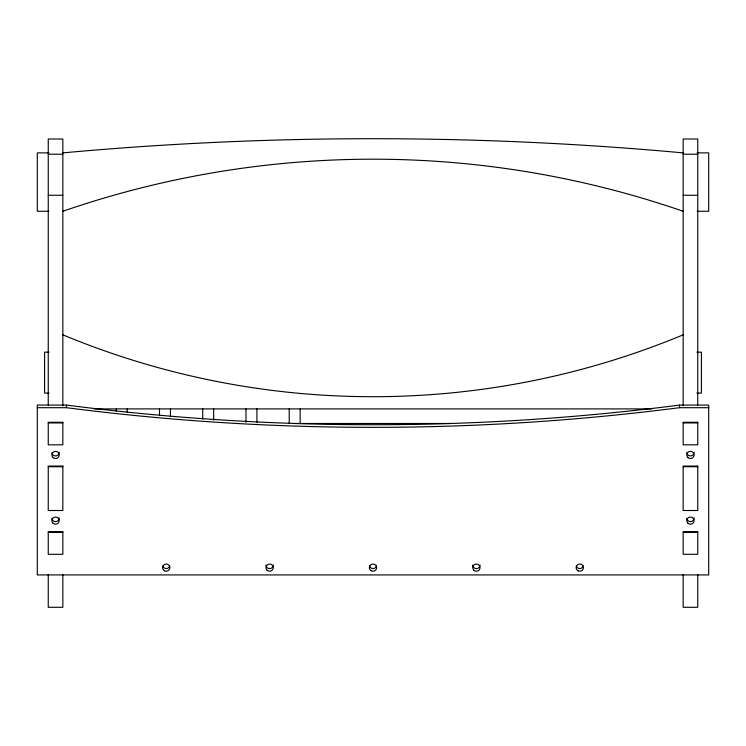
<?xml version="1.0" encoding="UTF-8"?>
<svg xmlns="http://www.w3.org/2000/svg" width="746" height="746" viewBox="0 0 746 746"><rect width="100%" height="100%" fill="white"/><g stroke="black" fill="none" stroke-linecap="round" stroke-linejoin="round"><path stroke-width="1.12" d="M48.91 152.883L37.3 152.883L37.3 211.267L48.91 211.267M697.09 152.883L708.7 152.883L708.7 211.267L697.09 211.267M48.248 154.217L62.841 154.217M683.159 154.217L697.752 154.217M48.248 195.266L62.841 195.266M683.159 195.266L697.752 195.266M49.161 352.149L44.601 352.149L44.601 393.105L49.161 393.105M696.839 352.149L701.399 352.149L701.399 393.105L696.839 393.105M66.487 405.078L37.3 405.078L37.3 574.933L708.7 574.933L708.7 405.078L679.513 405.078A2360.67 2322.587 0 0 1 66.487 405.078L66.487 407.689L37.3 407.689M66.487 407.689A2360.67 2322.587 0 0 0 679.513 407.689L708.7 407.689M94.266 408.901L651.734 408.901M48.248 422.935L62.841 422.935M683.159 422.935L697.752 422.935M294.698 423.495L451.358 423.495M48.248 466.726L62.841 466.726M683.159 466.726L697.752 466.726M48.248 532.402L62.841 532.402M683.159 532.402L697.752 532.402M697.752 405.078L697.752 139.008L683.159 139.008L683.159 405.637M697.752 574.653L697.752 607.291L683.159 607.291L683.159 574.653M679.513 405.078L679.513 407.689M300.172 408.901L300.172 423.495M289.224 408.901L289.224 423.495M256.922 408.901L256.922 422.376M245.975 408.901L245.975 422.376M213.673 408.901L213.673 420.129M202.735 408.901L202.735 419.01M170.433 408.901L170.433 416.762M159.485 408.901L159.485 415.634M127.184 408.901L127.184 412.268M116.236 408.901L116.236 411.149M62.841 405.637L62.841 139.008L48.248 139.008L48.248 405.078M62.841 574.653L62.841 607.291L48.248 607.291L48.248 574.653M62.841 152.883A3401.378 3401.378 0 0 1 683.159 152.883M62.841 211.267A949.733 949.733 0 0 1 683.159 211.267M683.159 334.833A808.338 808.338 0 0 1 62.841 334.833M59.186 452.104A3.646 3.59 0 0 1 55.782 455.918A3.646 3.59 0 0 1 51.903 452.57M59.186 517.789A3.646 3.59 0 0 1 55.782 521.603A3.646 3.59 0 0 1 51.903 518.246M694.097 452.104A3.646 3.59 0 0 1 690.693 455.918A3.646 3.59 0 0 1 686.814 452.57M694.097 517.789A3.646 3.59 0 0 1 690.693 521.603A3.646 3.59 0 0 1 686.814 518.246M583.297 565.953A3.646 3.59 0 0 1 576.248 565.953M480.032 565.02A3.646 3.59 0 0 1 476.386 568.611A3.646 3.59 0 0 1 472.74 565.02M376.525 565.953A3.646 3.59 0 0 1 369.475 565.953M273.26 565.02A3.646 3.59 0 0 1 269.614 568.611A3.646 3.59 0 0 1 265.968 565.02M169.752 565.953A3.646 3.59 0 0 1 162.703 565.953M62.841 422.283L48.248 422.283L48.248 444.83L62.841 444.83L62.841 422.283M697.752 422.283L683.159 422.283L683.159 444.83L697.752 444.83L697.752 422.283M62.841 466.073L48.248 466.073L48.248 510.506L62.841 510.506L62.841 466.073M697.752 466.073L683.159 466.073L683.159 510.506L697.752 510.506L697.752 466.073M62.841 531.749L48.248 531.749L48.248 554.297L62.841 554.297L62.841 531.749M697.752 531.749L683.159 531.749L683.159 554.297L697.752 554.297L697.752 531.749M53.134 457.643A3.646 3.59 0 0 0 59.12 455.647A3.646 3.59 0 0 0 54.374 451.544A3.646 3.59 0 0 0 53.134 457.643M53.134 523.328A3.646 3.59 0 0 0 59.12 521.333A3.646 3.59 0 0 0 54.374 517.23A3.646 3.59 0 0 0 53.134 523.328M688.045 457.643A3.646 3.59 0 0 0 694.032 455.647A3.646 3.59 0 0 0 689.285 451.544A3.646 3.59 0 0 0 688.045 457.643M688.045 523.328A3.646 3.59 0 0 0 694.032 521.333A3.646 3.59 0 0 0 689.285 517.23A3.646 3.59 0 0 0 688.045 523.328M577.945 570.746A3.646 3.59 0 0 0 583.419 567.631A3.646 3.59 0 0 0 577.945 564.526A3.646 3.59 0 0 0 577.945 570.746M473.803 570.168A3.646 3.59 0 0 0 479.911 568.564A3.646 3.59 0 0 0 475.444 564.163A3.646 3.59 0 0 0 473.803 570.168M371.172 570.746A3.646 3.59 0 0 0 376.646 567.631A3.646 3.59 0 0 0 371.172 564.526A3.646 3.59 0 0 0 371.172 570.746M267.031 570.168A3.646 3.59 0 0 0 273.139 568.564A3.646 3.59 0 0 0 268.672 564.163A3.646 3.59 0 0 0 267.031 570.168M164.4 570.746A3.646 3.59 0 0 0 169.874 567.631A3.646 3.59 0 0 0 164.4 564.526A3.646 3.59 0 0 0 164.4 570.746"/></g></svg>
